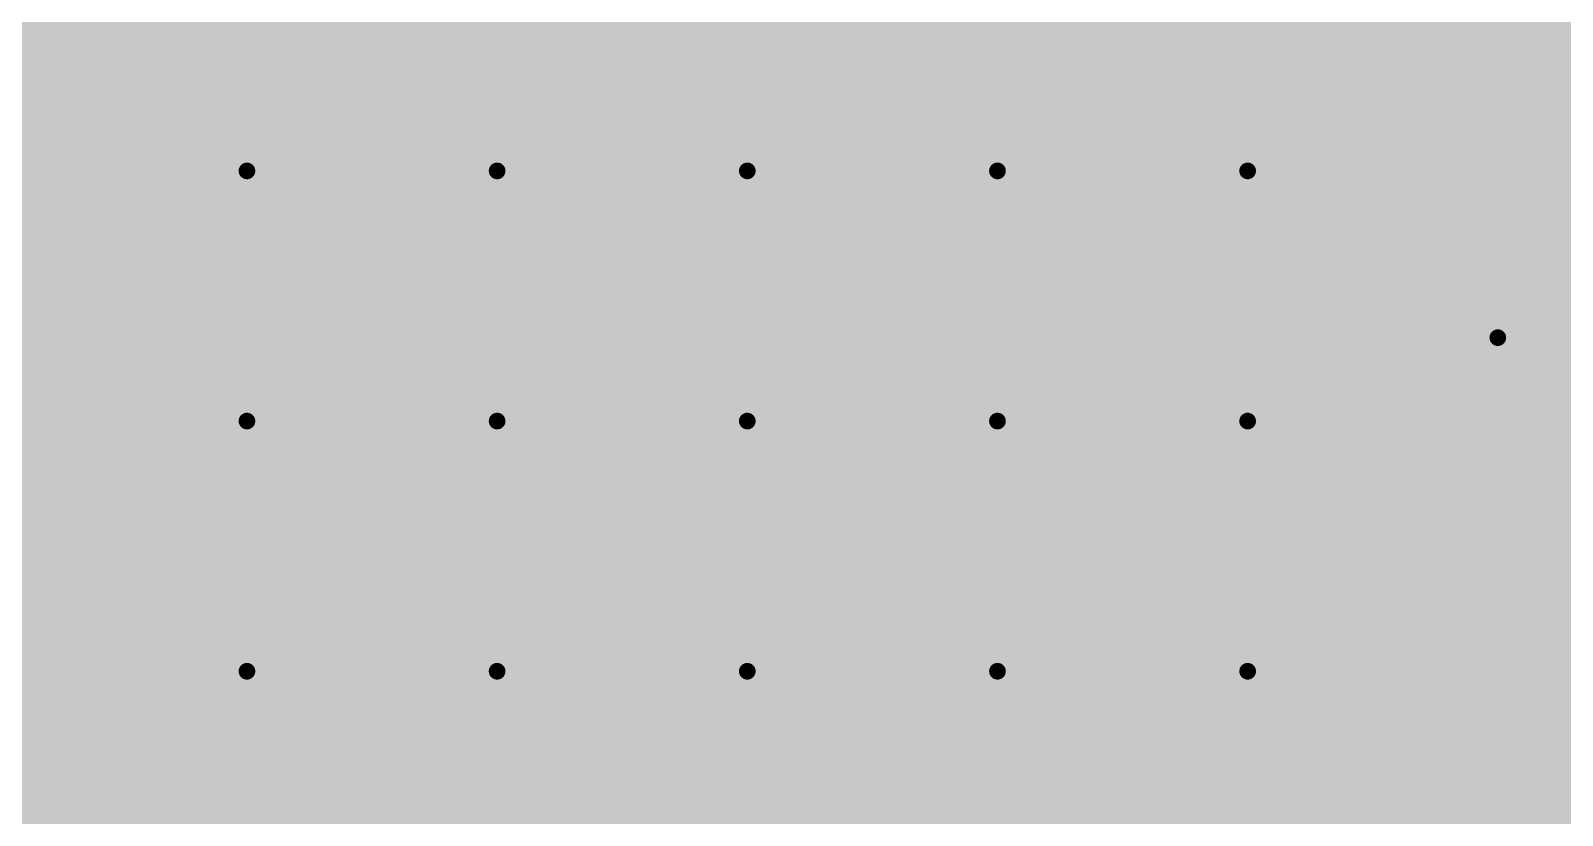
# Model space of a CAD drawing. Extents: x -6 to 196, y -52 to 46.
# Drawn here: x 104.4 to 116.06, y 9.06 to 15.04 of the extents above; entities that cross this region are included whole.
import ezdxf

# ---------------------------------------------------------------- set-up
doc = ezdxf.new("R2010")
doc.units = 0
doc.header["$MEASUREMENT"] = 0
doc.layers.get('0').update_dxf_attribs({"linetype": 'CONTINUOUS'})
for name, color, linetype in [('22-304-1_BOT', 7, 'CONTINUOUS'), ('22-304-1_DRD', 7, 'CONTINUOUS'), ('22-304-1_GND', 6, 'CONTINUOUS'), ('22-304-1_IN1', 4, 'CONTINUOUS'), ('22-304-1_SMB', 3, 'CONTINUOUS'), ('22-304-1_SMT', 5, 'CONTINUOUS'), ('22-304-1_SPT', 10, 'CONTINUOUS'), ('22-304-1_SST', 14, 'CONTINUOUS'), ('22-304-1_TOP', 9, 'CONTINUOUS'), ('THRUHOLE_TAP', 13, 'CONTINUOUS')]:
    doc.layers.add(name, color=color, linetype=linetype)

# ---------------------------------------------------------------- blocks, each defined once
blk = doc.blocks.new('ROUND_52')
at = {"const_width": 0.35052}
blk.add_lwpolyline([(-0.17526, 0, 1), (0.17526, 0, 1)], format="xyb", close=True, dxfattribs=at)
blk = doc.blocks.new('ROUND_57')
at = {"const_width": 0.35052}
blk.add_lwpolyline([(-0.17526, 0, 1), (0.17526, 0, 1)], format="xyb", close=True, dxfattribs=at)
blk = doc.blocks.new('ROUND_80')
at = {"const_width": 0.0635}
blk.add_lwpolyline([(-0.03175, 0, 1), (0.03175, 0, 1)], format="xyb", close=True, dxfattribs=at)
blk = doc.blocks.new('ROUND_83')
at = {"const_width": 0.50038}
blk.add_lwpolyline([(-0.25019, 0, 1), (0.25019, 0, 1)], format="xyb", close=True, dxfattribs=at)
blk = doc.blocks.new('ROUND_85')
at = {"const_width": 0.0635}
blk.add_lwpolyline([(-0.03175, 0, 1), (0.03175, 0, 1)], format="xyb", close=True, dxfattribs=at)
blk = doc.blocks.new('RECTANGLE_5')
blk.add_solid([(0.4826, 0.4064), (0.4826, -0.4064), (-0.4826, 0.4064), (-0.4826, -0.4064)])
blk = doc.blocks.new('SQUARE_42')
blk.add_solid([(3.5052, 3.5052), (3.5052, -3.5052), (-3.5052, 3.5052), (-3.5052, -3.5052)])
blk = doc.blocks.new('ROUND_88')
at = {"const_width": 0.10033}
blk.add_lwpolyline([(-0.050164, 0, 1), (0.050164, 0, 1)], format="xyb", close=True, dxfattribs=at)

msp = doc.modelspace()

# ---------------------------------------------------------------- linework, layer by layer
at = {"layer": '22-304-1_BOT', "const_width": 0.254}
for points in [[(104.4702, 20.828), (104.4702, 7.57428)], [(104.6988, 20.828), (104.6988, 7.366)], [(104.9274, 20.828), (104.9274, -4.064)], [(105.156, 20.828), (105.156, -4.064)], [(105.3846, 20.828), (105.3846, -4.064)], [(105.6132, 20.828), (105.6132, -4.064)], [(105.8418, 20.828), (105.8418, -4.064)], [(106.0704, 20.828), (106.0704, -4.064)], [(106.299, 20.828), (106.299, -4.064)], [(106.5276, 20.828), (106.5276, -4.064)], [(106.7562, 20.828), (106.7562, -4.064)], [(106.9848, 20.828), (106.9848, -4.064)], [(107.2134, 20.828), (107.2134, -4.064)], [(107.442, 20.828), (107.442, -4.064)], [(107.6706, 20.828), (107.6706, -4.064)], [(107.8992, 20.828), (107.8992, -4.064)], [(108.1278, 20.828), (108.1278, -4.064)], [(108.3564, 20.828), (108.3564, -4.064)], [(108.585, 20.828), (108.585, -4.064)], [(108.8136, 20.828), (108.8136, -4.064)], [(109.0422, 20.828), (109.0422, -4.064)], [(109.2708, 20.828), (109.2708, -4.064)], [(109.4994, 20.828), (109.4994, -4.064)], [(109.728, 20.828), (109.728, -4.064)], [(109.9566, 20.828), (109.9566, -4.064)], [(110.1852, 20.828), (110.1852, -4.064)], [(110.4138, 20.828), (110.4138, -4.064)], [(110.6424, 20.828), (110.6424, -4.064)], [(110.871, 20.828), (110.871, -4.064)], [(111.0996, 20.828), (111.0996, -4.064)], [(111.3282, 20.828), (111.3282, -4.064)], [(111.5568, 20.828), (111.5568, -4.064)], [(111.7854, 20.828), (111.7854, -4.064)], [(112.014, 20.828), (112.014, -4.064)], [(112.2426, 20.828), (112.2426, -4.064)], [(112.4712, 20.828), (112.4712, -4.064)], [(112.6998, 20.828), (112.6998, -4.064)], [(112.9284, 20.828), (112.9284, -4.064)], [(113.157, 20.828), (113.157, -4.064)], [(113.3856, 20.828), (113.3856, -4.064)], [(113.6142, 20.828), (113.6142, -4.064)], [(113.8428, 20.828), (113.8428, -4.064)], [(114.0714, 20.828), (114.0714, -4.064)], [(114.3, 20.828), (114.3, -4.064)], [(114.5286, 20.828), (114.5286, -4.064)], [(114.7572, 20.828), (114.7572, -4.064)], [(114.9858, 20.828), (114.9858, 9.23036)], [(115.2144, 20.828), (115.2144, 9.46404)], [(115.443, 20.828), (115.443, 9.55294)], [(115.6716, 20.828), (115.6716, 9.55802)], [(115.9002, 20.828), (115.9002, 9.47928)], [(116.1288, 20.828), (116.1288, 9.271)], [(119.76354, 15.1384), (56.52516, 15.1384)], [(119.99214, 14.9098), (56.52516, 14.9098)], [(120.22074, 14.6812), (56.52516, 14.6812)], [(120.22074, 14.4526), (56.52516, 14.4526)], [(120.22074, 14.224), (56.52516, 14.224)], [(120.22074, 13.9954), (56.52516, 13.9954)], [(120.22074, 13.7668), (56.52516, 13.7668)], [(120.22074, 13.5382), (56.58866, 13.5382)], [(120.22074, 13.3096), (56.81726, 13.3096)], [(120.22074, 13.081), (57.04586, 13.081)], [(120.22074, 12.8524), (57.27446, 12.8524)], [(120.22074, 12.6238), (57.50306, 12.6238)], [(120.22074, 12.3952), (57.73166, 12.3952)], [(120.22074, 12.1666), (65.5701, 12.1666)], [(120.22074, 11.938), (65.8368, 11.938)], [(120.22074, 11.7094), (65.93586, 11.7094)], [(120.22074, 11.4808), (65.94856, 11.4808)], [(120.22074, 11.2522), (65.88252, 11.2522)], [(120.22074, 11.0236), (65.69456, 11.0236)], [(120.22074, 10.795), (17.145, 10.795)], [(120.22074, 10.5664), (17.145, 10.5664)], [(120.22074, 10.3378), (17.145, 10.3378)], [(120.22074, 10.1092), (17.145, 10.1092)], [(120.22074, 9.8806), (17.145, 9.8806)], [(120.22074, 9.652), (17.145, 9.652)], [(115.15344, 9.4234), (17.145, 9.4234)], [(120.22074, 9.4234), (115.98656, 9.4234)], [(114.96548, 9.1948), (101.981, 9.1948)], [(120.22074, 9.1948), (116.17452, 9.1948)], [(114.8969, 8.9662), (102.18928, 8.9662)]]:
    msp.add_lwpolyline(points, dxfattribs=at)
for points in [[(115.57, 9.56564, 0.4142136), (114.89436, 8.89)], [(116.24564, 8.89, 0.4142136), (115.57, 9.56564)]]:
    msp.add_lwpolyline(points, format="xyb", dxfattribs=at)
at = {"layer": '22-304-1_DRD', "const_width": 0.254}
for points in [[(105.791, 14.605), (105.41, 14.224)], [(106.299, 14.605), (105.791, 14.605)], [(106.68, 14.224), (106.299, 14.605)], [(107.696, 14.605), (107.315, 14.224)], [(108.204, 14.605), (107.696, 14.605)], [(108.585, 14.224), (108.204, 14.605)], [(109.601, 14.605), (109.22, 14.224)], [(110.109, 14.605), (109.601, 14.605)], [(110.49, 14.224), (110.109, 14.605)], [(111.506, 14.605), (111.125, 14.224)], [(112.014, 14.605), (111.506, 14.605)], [(112.395, 14.224), (112.014, 14.605)], [(113.411, 14.605), (113.03, 14.224)], [(113.919, 14.605), (113.411, 14.605)], [(114.3, 14.224), (113.919, 14.605)], [(105.41, 14.224), (105.41, 13.716)], [(106.68, 13.716), (106.68, 14.224)], [(107.315, 14.224), (107.315, 13.716)], [(108.585, 13.716), (108.585, 14.224)], [(109.22, 14.224), (109.22, 13.716)], [(110.49, 13.716), (110.49, 14.224)], [(111.125, 14.224), (111.125, 13.716)], [(112.395, 13.716), (112.395, 14.224)], [(113.03, 14.224), (113.03, 13.716)], [(114.3, 13.716), (114.3, 14.224)], [(105.41, 13.716), (105.791, 13.335)], [(106.299, 13.335), (106.68, 13.716)], [(107.315, 13.716), (107.696, 13.335)], [(108.204, 13.335), (108.585, 13.716)], [(109.22, 13.716), (109.601, 13.335)], [(110.109, 13.335), (110.49, 13.716)], [(111.125, 13.716), (111.506, 13.335)], [(112.014, 13.335), (112.395, 13.716)], [(113.03, 13.716), (113.411, 13.335)], [(113.919, 13.335), (114.3, 13.716)], [(105.791, 13.335), (106.299, 13.335)], [(107.696, 13.335), (108.204, 13.335)], [(109.601, 13.335), (110.109, 13.335)], [(111.506, 13.335), (112.014, 13.335)], [(113.411, 13.335), (113.919, 13.335)], [(115.316, 13.335), (114.935, 12.954)], [(115.316, 13.335), (114.935, 12.954)], [(115.824, 13.335), (115.316, 13.335)], [(115.824, 13.335), (115.316, 13.335)], [(116.205, 12.954), (115.824, 13.335)], [(116.205, 12.954), (115.824, 13.335)], [(114.935, 12.954), (114.935, 12.446)], [(114.935, 12.954), (114.935, 12.446)], [(105.791, 12.7), (105.41, 12.319)], [(106.299, 12.7), (105.791, 12.7)], [(106.68, 12.319), (106.299, 12.7)], [(107.696, 12.7), (107.315, 12.319)], [(108.204, 12.7), (107.696, 12.7)], [(108.585, 12.319), (108.204, 12.7)], [(109.601, 12.7), (109.22, 12.319)], [(110.109, 12.7), (109.601, 12.7)], [(110.49, 12.319), (110.109, 12.7)], [(111.506, 12.7), (111.125, 12.319)], [(112.014, 12.7), (111.506, 12.7)], [(112.395, 12.319), (112.014, 12.7)], [(113.411, 12.7), (113.03, 12.319)], [(113.919, 12.7), (113.411, 12.7)], [(114.3, 12.319), (113.919, 12.7)], [(114.935, 12.446), (115.316, 12.065)], [(114.935, 12.446), (115.316, 12.065)], [(115.824, 12.065), (116.205, 12.446)], [(115.824, 12.065), (116.205, 12.446)], [(105.41, 12.319), (105.41, 11.811)], [(106.68, 11.811), (106.68, 12.319)], [(107.315, 12.319), (107.315, 11.811)], [(108.585, 11.811), (108.585, 12.319)], [(109.22, 12.319), (109.22, 11.811)], [(110.49, 11.811), (110.49, 12.319)], [(111.125, 12.319), (111.125, 11.811)], [(112.395, 11.811), (112.395, 12.319)], [(113.03, 12.319), (113.03, 11.811)], [(114.3, 11.811), (114.3, 12.319)], [(115.316, 12.065), (115.824, 12.065)], [(115.316, 12.065), (115.824, 12.065)], [(105.41, 11.811), (105.791, 11.43)], [(106.299, 11.43), (106.68, 11.811)], [(107.315, 11.811), (107.696, 11.43)], [(108.204, 11.43), (108.585, 11.811)], [(109.22, 11.811), (109.601, 11.43)], [(110.109, 11.43), (110.49, 11.811)], [(111.125, 11.811), (111.506, 11.43)], [(112.014, 11.43), (112.395, 11.811)], [(113.03, 11.811), (113.411, 11.43)], [(113.919, 11.43), (114.3, 11.811)], [(105.791, 11.43), (106.299, 11.43)], [(107.696, 11.43), (108.204, 11.43)], [(109.601, 11.43), (110.109, 11.43)], [(111.506, 11.43), (112.014, 11.43)], [(113.411, 11.43), (113.919, 11.43)], [(105.791, 10.795), (105.41, 10.414)], [(106.299, 10.795), (105.791, 10.795)], [(106.68, 10.414), (106.299, 10.795)], [(107.696, 10.795), (107.315, 10.414)], [(108.204, 10.795), (107.696, 10.795)], [(108.585, 10.414), (108.204, 10.795)], [(109.601, 10.795), (109.22, 10.414)], [(110.109, 10.795), (109.601, 10.795)], [(110.49, 10.414), (110.109, 10.795)], [(111.506, 10.795), (111.125, 10.414)], [(112.014, 10.795), (111.506, 10.795)], [(112.395, 10.414), (112.014, 10.795)], [(113.411, 10.795), (113.03, 10.414)], [(113.919, 10.795), (113.411, 10.795)], [(114.3, 10.414), (113.919, 10.795)], [(105.41, 10.414), (105.41, 9.906)], [(106.68, 9.906), (106.68, 10.414)], [(107.315, 10.414), (107.315, 9.906)], [(108.585, 9.906), (108.585, 10.414)], [(109.22, 10.414), (109.22, 9.906)], [(110.49, 9.906), (110.49, 10.414)], [(111.125, 10.414), (111.125, 9.906)], [(112.395, 9.906), (112.395, 10.414)], [(113.03, 10.414), (113.03, 9.906)], [(114.3, 9.906), (114.3, 10.414)], [(105.41, 9.906), (105.791, 9.525)], [(106.299, 9.525), (106.68, 9.906)], [(107.315, 9.906), (107.696, 9.525)], [(108.204, 9.525), (108.585, 9.906)], [(109.22, 9.906), (109.601, 9.525)], [(110.109, 9.525), (110.49, 9.906)], [(111.125, 9.906), (111.506, 9.525)], [(112.014, 9.525), (112.395, 9.906)], [(113.03, 9.906), (113.411, 9.525)], [(113.919, 9.525), (114.3, 9.906)], [(105.791, 9.525), (106.299, 9.525)], [(107.696, 9.525), (108.204, 9.525)], [(109.601, 9.525), (110.109, 9.525)], [(111.506, 9.525), (112.014, 9.525)], [(113.411, 9.525), (113.919, 9.525)], [(115.316, 9.525), (114.935, 9.144)], [(115.316, 9.525), (114.935, 9.144)], [(115.824, 9.525), (115.316, 9.525)], [(115.824, 9.525), (115.316, 9.525)], [(116.205, 9.144), (115.824, 9.525)], [(116.205, 9.144), (115.824, 9.525)], [(114.935, 9.144), (114.935, 8.636)], [(114.935, 9.144), (114.935, 8.636)]]:
    msp.add_lwpolyline(points, dxfattribs=at)
at = {"layer": '22-304-1_IN1', "const_width": 0.254}
for points in [[(104.4448, 19.29384), (104.4448, 3.60426)], [(104.6734, 19.29384), (104.6734, 4.6609)], [(104.902, 19.29384), (104.902, 4.9276)], [(105.1306, 19.29384), (105.1306, 5.02666)], [(105.3592, 19.29384), (105.3592, 5.03936)], [(106.7308, 19.29384), (106.7308, 3.60426)], [(106.9594, 19.29384), (106.9594, 3.60426)], [(107.188, 19.29384), (107.188, 3.60426)], [(108.7882, 19.29384), (108.7882, 3.60426)], [(109.0168, 19.29384), (109.0168, 3.60426)], [(110.617, 19.29384), (110.617, 3.60426)], [(110.8456, 19.29384), (110.8456, 3.60426)], [(111.0742, 19.29384), (111.0742, 3.60426)], [(112.4458, 19.29384), (112.4458, 3.60426)], [(112.6744, 19.29384), (112.6744, 3.60426)], [(112.903, 19.29384), (112.903, 3.60426)], [(114.5032, 19.29384), (114.5032, 3.60426)], [(114.7318, 19.29384), (114.7318, 3.60426)], [(114.9604, 19.29384), (114.9604, 12.9921)], [(115.189, 19.29384), (115.189, 13.2588)], [(115.4176, 19.29384), (115.4176, 13.35786)], [(115.6462, 19.29384), (115.6462, 13.37056)], [(115.8748, 19.29384), (115.8748, 13.30452)], [(116.1034, 19.29384), (116.1034, 13.11656)], [(108.5596, 15.58036), (108.5596, 14.2621)], [(109.2454, 15.58036), (109.2454, 14.2621)], [(114.2746, 15.58036), (114.2746, 14.2621)], [(107.4166, 15.45844), (107.4166, 14.38656)], [(110.3884, 15.45844), (110.3884, 14.38656)], [(113.1316, 15.45844), (113.1316, 14.38656)], [(105.5878, 15.37716), (105.5878, 14.46784)], [(106.5022, 15.37716), (106.5022, 14.46784)], [(107.6452, 15.27048), (107.6452, 14.57452)], [(108.331, 15.3162), (108.331, 14.5288)], [(109.474, 15.3162), (109.474, 14.5288)], [(110.1598, 15.27048), (110.1598, 14.57452)], [(111.3028, 15.37716), (111.3028, 14.46784)], [(112.2172, 15.37716), (112.2172, 14.46784)], [(113.3602, 15.27048), (113.3602, 14.57452)], [(114.046, 15.3162), (114.046, 14.5288)], [(105.8164, 15.23746), (105.8164, 14.605)], [(106.045, 15.19936), (106.045, 14.64564)], [(106.2736, 15.23746), (106.2736, 14.605)], [(107.8738, 15.2019), (107.8738, 14.64056)], [(108.1024, 15.2146), (108.1024, 14.62786)], [(109.7026, 15.2146), (109.7026, 14.62786)], [(109.9312, 15.2019), (109.9312, 14.64056)], [(111.5314, 15.23746), (111.5314, 14.605)], [(111.76, 15.19936), (111.76, 14.64564)], [(111.9886, 15.23746), (111.9886, 14.605)], [(113.5888, 15.2019), (113.5888, 14.64056)], [(113.8174, 15.2146), (113.8174, 14.62786)], [(119.888, 14.9606), (84.39404, 14.9606)], [(119.888, 14.732), (84.48294, 14.732)], [(105.62844, 14.5034), (84.48802, 14.5034)], [(107.53344, 14.5034), (106.46156, 14.5034)], [(109.43844, 14.5034), (108.36656, 14.5034)], [(111.34344, 14.5034), (110.27156, 14.5034)], [(113.24844, 14.5034), (112.17656, 14.5034)], [(119.888, 14.5034), (114.08156, 14.5034)], [(105.44048, 14.2748), (84.40928, 14.2748)], [(107.34548, 14.2748), (106.64952, 14.2748)], [(109.25048, 14.2748), (108.55452, 14.2748)], [(111.15548, 14.2748), (110.45952, 14.2748)], [(113.06048, 14.2748), (112.36452, 14.2748)], [(119.888, 14.2748), (114.26952, 14.2748)], [(105.3719, 14.0462), (84.201, 14.0462)], [(107.2769, 14.0462), (106.71556, 14.0462)], [(109.1819, 14.0462), (108.62056, 14.0462)], [(111.0869, 14.0462), (110.52556, 14.0462)], [(112.9919, 14.0462), (112.43056, 14.0462)], [(119.888, 14.0462), (114.33556, 14.0462)], [(105.3846, 13.8176), (52.09286, 13.8176)], [(107.2896, 13.8176), (106.70286, 13.8176)], [(109.1946, 13.8176), (108.60786, 13.8176)], [(111.0996, 13.8176), (110.51286, 13.8176)], [(113.0046, 13.8176), (112.41786, 13.8176)], [(119.888, 13.8176), (114.32286, 13.8176)], [(108.5596, 13.67536), (108.5596, 12.3571)], [(109.2454, 13.67536), (109.2454, 12.3571)], [(114.2746, 13.67536), (114.2746, 12.3571)], [(105.4862, 13.589), (51.9938, 13.589)], [(107.3912, 13.589), (106.6038, 13.589)], [(107.4166, 13.55344), (107.4166, 12.48156)], [(109.2962, 13.589), (108.5088, 13.589)], [(110.3884, 13.55344), (110.3884, 12.48156)], [(111.2012, 13.589), (110.4138, 13.589)], [(113.1062, 13.589), (112.3188, 13.589)], [(113.1316, 13.55344), (113.1316, 12.48156)], [(119.888, 13.589), (114.2238, 13.589)], [(105.5878, 13.47216), (105.5878, 12.56284)], [(106.5022, 13.47216), (106.5022, 12.56284)], [(108.331, 13.4112), (108.331, 12.6238)], [(109.474, 13.4112), (109.474, 12.6238)], [(111.3028, 13.47216), (111.3028, 12.56284)], [(112.2172, 13.47216), (112.2172, 12.56284)], [(114.046, 13.4112), (114.046, 12.6238)], [(105.75036, 13.3604), (83.96732, 13.3604)], [(105.8164, 13.33246), (105.8164, 12.7)], [(106.045, 13.29436), (106.045, 12.74064)], [(106.2736, 13.33246), (106.2736, 12.7)], [(107.65536, 13.3604), (106.3371, 13.3604)], [(107.6452, 13.36548), (107.6452, 12.66952)], [(107.8738, 13.2969), (107.8738, 12.73556)], [(108.1024, 13.3096), (108.1024, 12.72286)], [(109.56036, 13.3604), (108.2421, 13.3604)], [(109.7026, 13.3096), (109.7026, 12.72286)], [(109.9312, 13.2969), (109.9312, 12.73556)], [(111.46536, 13.3604), (110.1471, 13.3604)], [(110.1598, 13.36548), (110.1598, 12.66952)], [(111.5314, 13.33246), (111.5314, 12.7)], [(111.76, 13.29436), (111.76, 12.74064)], [(111.9886, 13.33246), (111.9886, 12.7)], [(113.37036, 13.3604), (112.0521, 13.3604)], [(113.3602, 13.36548), (113.3602, 12.66952)], [(113.5888, 13.2969), (113.5888, 12.73556)], [(113.8174, 13.3096), (113.8174, 12.72286)], [(115.42268, 13.3604), (113.9571, 13.3604)], [(119.888, 13.3604), (115.71732, 13.3604)], [(115.0493, 13.1318), (84.3407, 13.1318)], [(119.888, 13.1318), (116.0907, 13.1318)], [(114.92484, 12.9032), (94.32036, 12.9032)], [(105.75036, 12.6746), (94.55404, 12.6746)], [(107.65536, 12.6746), (106.3371, 12.6746)], [(109.56036, 12.6746), (108.2421, 12.6746)], [(111.46536, 12.6746), (110.1471, 12.6746)], [(113.37036, 12.6746), (112.0521, 12.6746)], [(114.89436, 12.6746), (113.9571, 12.6746)], [(105.4862, 12.446), (94.64294, 12.446)], [(107.3912, 12.446), (106.6038, 12.446)], [(109.2962, 12.446), (108.5088, 12.446)], [(111.2012, 12.446), (110.4138, 12.446)], [(113.1062, 12.446), (112.3188, 12.446)], [(114.94262, 12.446), (114.2238, 12.446)], [(114.9604, 12.40536), (114.9604, 3.60426)], [(116.1034, 12.28344), (116.1034, 3.60426)], [(105.3846, 12.2174), (94.64802, 12.2174)], [(107.2896, 12.2174), (106.70286, 12.2174)], [(109.1946, 12.2174), (108.60786, 12.2174)], [(111.0996, 12.2174), (110.51286, 12.2174)], [(113.0046, 12.2174), (112.41786, 12.2174)], [(115.09502, 12.2174), (114.32286, 12.2174)], [(115.189, 12.1412), (115.189, 3.60426)], [(119.888, 12.2174), (116.04244, 12.2174)], [(115.4176, 12.0396), (115.4176, 3.60426)], [(115.6462, 12.0269), (115.6462, 3.60426)], [(115.8748, 12.09548), (115.8748, 3.60426)], [(105.3719, 11.9888), (94.56928, 11.9888)], [(107.2769, 11.9888), (106.71556, 11.9888)], [(109.1819, 11.9888), (108.62056, 11.9888)], [(111.0869, 11.9888), (110.52556, 11.9888)], [(112.9919, 11.9888), (112.43056, 11.9888)], [(119.888, 11.9888), (114.33556, 11.9888)], [(108.5596, 11.77036), (108.5596, 10.4521)], [(109.2454, 11.77036), (109.2454, 10.4521)], [(114.2746, 11.77036), (114.2746, 10.4521)], [(105.44048, 11.7602), (94.361, 11.7602)], [(107.34548, 11.7602), (106.64952, 11.7602)], [(109.25048, 11.7602), (108.55452, 11.7602)], [(111.15548, 11.7602), (110.45952, 11.7602)], [(113.06048, 11.7602), (112.36452, 11.7602)], [(119.888, 11.7602), (114.26952, 11.7602)], [(105.5878, 11.56716), (105.5878, 10.65784)], [(106.5022, 11.56716), (106.5022, 10.65784)], [(107.4166, 11.64844), (107.4166, 10.57656)], [(110.3884, 11.64844), (110.3884, 10.57656)], [(111.3028, 11.56716), (111.3028, 10.65784)], [(112.2172, 11.56716), (112.2172, 10.65784)], [(113.1316, 11.64844), (113.1316, 10.57656)], [(105.62844, 11.5316), (65.95364, 11.5316)], [(105.8164, 11.42746), (105.8164, 10.795)], [(106.2736, 11.42746), (106.2736, 10.795)], [(107.53344, 11.5316), (106.46156, 11.5316)], [(107.6452, 11.46048), (107.6452, 10.76452)], [(108.331, 11.5062), (108.331, 10.7188)], [(109.43844, 11.5316), (108.36656, 11.5316)], [(109.474, 11.5062), (109.474, 10.7188)], [(110.1598, 11.46048), (110.1598, 10.76452)], [(111.34344, 11.5316), (110.27156, 11.5316)], [(111.5314, 11.42746), (111.5314, 10.795)], [(111.9886, 11.42746), (111.9886, 10.795)], [(113.24844, 11.5316), (112.17656, 11.5316)], [(113.3602, 11.46048), (113.3602, 10.76452)], [(114.046, 11.5062), (114.046, 10.7188)], [(119.888, 11.5316), (114.08156, 11.5316)], [(106.045, 11.38936), (106.045, 10.83564)], [(107.8738, 11.3919), (107.8738, 10.83056)], [(108.1024, 11.4046), (108.1024, 10.81786)], [(109.7026, 11.4046), (109.7026, 10.81786)], [(109.9312, 11.3919), (109.9312, 10.83056)], [(111.76, 11.38936), (111.76, 10.83564)], [(113.5888, 11.3919), (113.5888, 10.83056)], [(113.8174, 11.4046), (113.8174, 10.81786)], [(119.888, 11.303), (96.96704, 11.303)], [(119.888, 11.0744), (97.13468, 11.0744)], [(119.888, 10.8458), (97.1931, 10.8458)], [(105.54716, 10.6172), (97.17278, 10.6172)], [(107.45216, 10.6172), (106.54284, 10.6172)], [(109.35716, 10.6172), (108.44784, 10.6172)], [(111.26216, 10.6172), (110.35284, 10.6172)], [(113.16716, 10.6172), (112.25784, 10.6172)], [(118.20144, 10.6172), (114.16284, 10.6172)], [(105.40746, 10.3886), (97.06102, 10.3886)], [(107.31246, 10.3886), (106.68, 10.3886)], [(109.21746, 10.3886), (108.585, 10.3886)], [(111.12246, 10.3886), (110.49, 10.3886)], [(113.02746, 10.3886), (112.395, 10.3886)], [(118.01348, 10.3886), (114.3, 10.3886)], [(105.36936, 10.16), (96.75368, 10.16)], [(107.27436, 10.16), (106.72064, 10.16)], [(109.17936, 10.16), (108.62564, 10.16)], [(111.08436, 10.16), (110.53064, 10.16)], [(112.98936, 10.16), (112.43564, 10.16)], [(117.9449, 10.16), (114.34064, 10.16)], [(105.40746, 9.9314), (60.86602, 9.9314)], [(107.31246, 9.9314), (106.68, 9.9314)], [(109.21746, 9.9314), (108.585, 9.9314)], [(111.12246, 9.9314), (110.49, 9.9314)], [(113.02746, 9.9314), (112.395, 9.9314)], [(117.9576, 9.9314), (114.3, 9.9314)], [(108.5596, 9.86536), (108.5596, 8.5471)], [(109.2454, 9.86536), (109.2454, 8.5471)], [(114.2746, 9.86536), (114.2746, 8.5471)], [(105.54716, 9.7028), (60.97778, 9.7028)], [(107.45216, 9.7028), (106.54284, 9.7028)], [(107.4166, 9.74344), (107.4166, 8.67156)], [(109.35716, 9.7028), (108.44784, 9.7028)], [(111.26216, 9.7028), (110.35284, 9.7028)], [(110.3884, 9.74344), (110.3884, 8.67156)], [(113.16716, 9.7028), (112.25784, 9.7028)], [(113.1316, 9.74344), (113.1316, 8.67156)], [(118.0592, 9.7028), (114.16284, 9.7028)], [(105.5878, 9.66216), (105.5878, 8.75284)], [(106.5022, 9.66216), (106.5022, 8.75284)], [(107.6452, 9.55548), (107.6452, 8.85952)], [(108.331, 9.6012), (108.331, 8.8138)], [(109.474, 9.6012), (109.474, 8.8138)], [(110.1598, 9.55548), (110.1598, 8.85952)], [(111.3028, 9.66216), (111.3028, 8.75284)], [(112.2172, 9.66216), (112.2172, 8.75284)], [(113.3602, 9.55548), (113.3602, 8.85952)], [(114.046, 9.6012), (114.046, 8.8138)], [(117.91442, 9.4742), (84.16036, 9.4742)], [(105.8164, 9.52246), (105.8164, 8.89)], [(106.045, 9.48436), (106.045, 8.93064)], [(106.2736, 9.52246), (106.2736, 8.89)], [(107.8738, 9.4869), (107.8738, 8.92556)], [(108.1024, 9.4996), (108.1024, 8.91286)], [(109.7026, 9.4996), (109.7026, 8.91286)], [(109.9312, 9.4869), (109.9312, 8.92556)], [(111.5314, 9.52246), (111.5314, 8.89)], [(111.76, 9.48436), (111.76, 8.93064)], [(111.9886, 9.52246), (111.9886, 8.89)], [(113.5888, 9.4869), (113.5888, 8.92556)], [(113.8174, 9.4996), (113.8174, 8.91286)], [(117.82552, 9.2456), (84.39404, 9.2456)], [(117.82298, 9.017), (84.48294, 9.017)]]:
    msp.add_lwpolyline(points, dxfattribs=at)
for points in [[(106.045, 14.64564, 0.4142136), (105.36936, 13.97)], [(106.72064, 13.97, 0.4142136), (106.045, 14.64564)], [(107.95, 14.64564, 0.4142136), (107.27436, 13.97)], [(108.62564, 13.97, 0.4142136), (107.95, 14.64564)], [(109.855, 14.64564, 0.4142136), (109.17936, 13.97)], [(110.53064, 13.97, 0.4142136), (109.855, 14.64564)], [(111.76, 14.64564, 0.4142136), (111.08436, 13.97)], [(112.43564, 13.97, 0.4142136), (111.76, 14.64564)], [(113.665, 14.64564, 0.4142136), (112.98936, 13.97)], [(114.34064, 13.97, 0.4142136), (113.665, 14.64564)], [(105.36936, 13.97, 0.4142136), (106.045, 13.29436)], [(106.045, 13.29436, 0.4142136), (106.72064, 13.97)], [(107.27436, 13.97, 0.4142136), (107.95, 13.29436)], [(107.95, 13.29436, 0.4142136), (108.62564, 13.97)], [(109.17936, 13.97, 0.4142136), (109.855, 13.29436)], [(109.855, 13.29436, 0.4142136), (110.53064, 13.97)], [(111.08436, 13.97, 0.4142136), (111.76, 13.29436)], [(111.76, 13.29436, 0.4142136), (112.43564, 13.97)], [(112.98936, 13.97, 0.4142136), (113.665, 13.29436)], [(113.665, 13.29436, 0.4142136), (114.34064, 13.97)], [(115.57, 13.37564, 0.4142136), (114.89436, 12.7)], [(115.57, 13.37564, 0.4142136), (114.89436, 12.7)], [(116.24564, 12.7, 0.4142136), (115.57, 13.37564)], [(116.24564, 12.7, 0.4142136), (115.57, 13.37564)], [(106.045, 12.74064, 0.4142136), (105.36936, 12.065)], [(106.72064, 12.065, 0.4142136), (106.045, 12.74064)], [(107.95, 12.74064, 0.4142136), (107.27436, 12.065)], [(108.62564, 12.065, 0.4142136), (107.95, 12.74064)], [(109.855, 12.74064, 0.4142136), (109.17936, 12.065)], [(110.53064, 12.065, 0.4142136), (109.855, 12.74064)], [(111.76, 12.74064, 0.4142136), (111.08436, 12.065)], [(112.43564, 12.065, 0.4142136), (111.76, 12.74064)], [(113.665, 12.74064, 0.4142136), (112.98936, 12.065)], [(114.34064, 12.065, 0.4142136), (113.665, 12.74064)], [(114.89436, 12.7, 0.4142136), (115.57, 12.02436)], [(114.89436, 12.7, 0.4142136), (115.57, 12.02436)], [(115.57, 12.02436, 0.4142136), (116.24564, 12.7)], [(115.57, 12.02436, 0.4142136), (116.24564, 12.7)], [(105.36936, 12.065, 0.4142136), (106.045, 11.38936)], [(106.045, 11.38936, 0.4142136), (106.72064, 12.065)], [(107.27436, 12.065, 0.4142136), (107.95, 11.38936)], [(107.95, 11.38936, 0.4142136), (108.62564, 12.065)], [(109.17936, 12.065, 0.4142136), (109.855, 11.38936)], [(109.855, 11.38936, 0.4142136), (110.53064, 12.065)], [(111.08436, 12.065, 0.4142136), (111.76, 11.38936)], [(111.76, 11.38936, 0.4142136), (112.43564, 12.065)], [(112.98936, 12.065, 0.4142136), (113.665, 11.38936)], [(113.665, 11.38936, 0.4142136), (114.34064, 12.065)], [(106.045, 10.83564, 0.4142136), (105.36936, 10.16)], [(106.72064, 10.16, 0.4142136), (106.045, 10.83564)], [(107.95, 10.83564, 0.4142136), (107.27436, 10.16)], [(108.62564, 10.16, 0.4142136), (107.95, 10.83564)], [(109.855, 10.83564, 0.4142136), (109.17936, 10.16)], [(110.53064, 10.16, 0.4142136), (109.855, 10.83564)], [(111.76, 10.83564, 0.4142136), (111.08436, 10.16)], [(112.43564, 10.16, 0.4142136), (111.76, 10.83564)], [(113.665, 10.83564, 0.4142136), (112.98936, 10.16)], [(114.34064, 10.16, 0.4142136), (113.665, 10.83564)], [(105.36936, 10.16, 0.4142136), (106.045, 9.48436)], [(106.045, 9.48436, 0.4142136), (106.72064, 10.16)], [(107.27436, 10.16, 0.4142136), (107.95, 9.48436)], [(107.95, 9.48436, 0.4142136), (108.62564, 10.16)], [(109.17936, 10.16, 0.4142136), (109.855, 9.48436)], [(109.855, 9.48436, 0.4142136), (110.53064, 10.16)], [(111.08436, 10.16, 0.4142136), (111.76, 9.48436)], [(111.76, 9.48436, 0.4142136), (112.43564, 10.16)], [(112.98936, 10.16, 0.4142136), (113.665, 9.48436)], [(113.665, 9.48436, 0.4142136), (114.34064, 10.16)]]:
    msp.add_lwpolyline(points, format="xyb", dxfattribs=at)
at = {"layer": '22-304-1_SMB', "const_width": 0.254}
for points in [[(114.808, 20.066), (105.41, 20.066), (105.41, 5.334)], [(105.6386, 20.066), (105.6386, -3.302)], [(105.8672, 20.066), (105.8672, -3.302)], [(106.0958, 20.066), (106.0958, -3.302)], [(106.3244, 20.066), (106.3244, -3.302)], [(106.553, 20.066), (106.553, -3.302)], [(106.7816, 20.066), (106.7816, -3.302)], [(107.0102, 20.066), (107.0102, -3.302)], [(107.2388, 20.066), (107.2388, -3.302)], [(107.4674, 20.066), (107.4674, -3.302)], [(107.696, 20.066), (107.696, -3.302)], [(107.9246, 20.066), (107.9246, -3.302)], [(108.1532, 20.066), (108.1532, -3.302)], [(108.3818, 20.066), (108.3818, -3.302)], [(108.6104, 20.066), (108.6104, -3.302)], [(108.839, 20.066), (108.839, -3.302)], [(109.0676, 20.066), (109.0676, -3.302)], [(109.2962, 20.066), (109.2962, -3.302)], [(109.5248, 20.066), (109.5248, -3.302)], [(109.7534, 20.066), (109.7534, -3.302)], [(109.982, 20.066), (109.982, -3.302)], [(110.2106, 20.066), (110.2106, -3.302)], [(110.4392, 20.066), (110.4392, -3.302)], [(110.6678, 20.066), (110.6678, -3.302)], [(110.8964, 20.066), (110.8964, -3.302)], [(111.125, 20.066), (111.125, -3.302)], [(111.3536, 20.066), (111.3536, -3.302)], [(111.5822, 20.066), (111.5822, -3.302)], [(111.8108, 20.066), (111.8108, -3.302)], [(112.0394, 20.066), (112.0394, -3.302)], [(112.268, 20.066), (112.268, -3.302)], [(112.4966, 20.066), (112.4966, -3.302)], [(112.7252, 20.066), (112.7252, -3.302)], [(112.9538, 20.066), (112.9538, -3.302)], [(113.1824, 20.066), (113.1824, -3.302)], [(113.411, 20.066), (113.411, -3.302)], [(113.6396, 20.066), (113.6396, -3.302)], [(113.8682, 20.066), (113.8682, -3.302)], [(114.0968, 20.066), (114.0968, -3.302)], [(114.3254, 20.066), (114.3254, -3.302)], [(114.554, 20.066), (114.554, -3.302)], [(114.7826, 20.066), (114.7826, -3.302)], [(114.808, 20.066), (114.808, -3.302)], [(114.808, 15.0876), (105.41, 15.0876)], [(114.808, 14.859), (105.41, 14.859)], [(114.808, 14.6304), (105.41, 14.6304)], [(114.808, 14.4018), (105.41, 14.4018)], [(114.808, 14.1732), (105.41, 14.1732)], [(114.808, 13.9446), (105.41, 13.9446)], [(114.808, 13.716), (105.41, 13.716)], [(114.808, 13.4874), (105.41, 13.4874)], [(114.808, 13.2588), (105.41, 13.2588)], [(114.808, 13.0302), (105.41, 13.0302)], [(114.808, 12.8016), (105.41, 12.8016)], [(114.808, 12.573), (105.41, 12.573)], [(114.808, 12.3444), (105.41, 12.3444)], [(114.808, 12.1158), (105.41, 12.1158)], [(114.808, 11.8872), (105.41, 11.8872)], [(114.808, 11.6586), (105.41, 11.6586)], [(114.808, 11.43), (105.41, 11.43)], [(114.808, 11.2014), (105.41, 11.2014)], [(114.808, 10.9728), (105.41, 10.9728)], [(114.808, 10.7442), (105.41, 10.7442)], [(114.808, 10.5156), (105.41, 10.5156)], [(114.808, 10.287), (105.41, 10.287)], [(114.808, 10.0584), (105.41, 10.0584)], [(114.808, 9.8298), (105.41, 9.8298)], [(114.808, 9.6012), (105.41, 9.6012)], [(114.808, 9.3726), (105.41, 9.3726)], [(114.808, 9.144), (105.41, 9.144)]]:
    msp.add_lwpolyline(points, dxfattribs=at)
at = {"layer": '22-304-1_SMT', "const_width": 0.254}
for points in [[(104.775, 16.51), (104.775, 7.62)], [(104.8766, 16.51), (104.8766, 7.62)], [(105.1052, 16.51), (105.1052, 7.62)], [(105.3338, 16.51), (105.3338, 7.62)], [(105.5624, 16.51), (105.5624, 2.413)], [(105.791, 16.51), (105.791, 2.413)], [(106.0196, 16.51), (106.0196, 2.413)], [(106.2482, 16.51), (106.2482, 2.413)], [(106.4768, 16.51), (106.4768, 2.413)], [(106.7054, 16.51), (106.7054, 2.413)], [(106.934, 16.51), (106.934, 2.413)], [(107.1626, 16.51), (107.1626, 2.413)], [(107.3912, 16.51), (107.3912, 2.413)], [(107.6198, 16.51), (107.6198, 2.413)], [(107.8484, 16.51), (107.8484, 2.413)], [(108.077, 16.51), (108.077, 2.413)], [(108.3056, 16.51), (108.3056, 2.413)], [(108.5342, 16.51), (108.5342, 2.413)], [(108.7628, 16.51), (108.7628, 2.413)], [(108.9914, 16.51), (108.9914, 2.413)], [(109.22, 16.51), (109.22, 2.413)], [(109.4486, 16.51), (109.4486, 2.413)], [(109.6772, 16.51), (109.6772, 2.413)], [(109.9058, 16.51), (109.9058, 2.413)], [(110.1344, 16.51), (110.1344, 2.413)], [(110.363, 16.51), (110.363, 2.413)], [(110.5916, 16.51), (110.5916, 2.413)], [(110.8202, 16.51), (110.8202, 2.413)], [(111.0488, 16.51), (111.0488, 2.413)], [(111.2774, 16.51), (111.2774, 2.413)], [(111.506, 16.51), (111.506, 2.413)], [(111.7346, 16.51), (111.7346, 2.413)], [(111.9632, 16.51), (111.9632, 2.413)], [(112.1918, 16.51), (112.1918, 2.413)], [(112.4204, 16.51), (112.4204, 2.413)], [(112.649, 16.51), (112.649, 2.413)], [(112.8776, 16.51), (112.8776, 2.413)], [(113.1062, 16.51), (113.1062, 2.413)], [(113.3348, 16.51), (113.3348, 2.413)], [(113.5634, 16.51), (113.5634, 2.413)], [(113.792, 16.51), (113.792, 2.413)], [(114.0206, 16.51), (114.0206, 2.413)], [(114.2492, 16.51), (114.2492, 2.413)], [(114.3, 16.51), (114.3, 7.62)], [(114.3, 15.0876), (104.775, 15.0876)], [(114.3, 14.859), (104.775, 14.859)], [(114.3, 14.6304), (104.775, 14.6304)], [(114.3, 14.4018), (104.775, 14.4018)], [(114.3, 14.1732), (104.775, 14.1732)], [(114.3, 13.9446), (104.775, 13.9446)], [(114.3, 13.716), (104.775, 13.716)], [(114.3, 13.4874), (104.775, 13.4874)], [(114.3, 13.2588), (104.775, 13.2588)], [(114.3, 13.0302), (104.775, 13.0302)], [(114.3, 12.8016), (104.775, 12.8016)], [(114.3, 12.573), (104.775, 12.573)], [(114.3, 12.3444), (104.775, 12.3444)], [(114.3, 12.1158), (104.775, 12.1158)], [(114.3, 11.8872), (104.775, 11.8872)], [(114.3, 11.6586), (104.775, 11.6586)], [(114.3, 11.43), (104.775, 11.43)], [(114.3, 11.2014), (104.775, 11.2014)], [(114.3, 10.9728), (104.775, 10.9728)], [(114.3, 10.7442), (104.775, 10.7442)], [(114.3, 10.5156), (104.775, 10.5156)], [(114.3, 10.287), (104.775, 10.287)], [(114.3, 10.0584), (104.775, 10.0584)], [(114.3, 9.8298), (104.775, 9.8298)], [(114.3, 9.6012), (104.775, 9.6012)], [(114.3, 9.3726), (104.775, 9.3726)], [(114.3, 9.144), (104.775, 9.144)]]:
    msp.add_lwpolyline(points, dxfattribs=at)
at = {"layer": '22-304-1_SPT', "const_width": 0.254}
for points in [[(105.918, 15.748), (105.918, 13.081)], [(106.0196, 15.748), (106.0196, 13.081)], [(106.2482, 15.748), (106.2482, 13.081)], [(106.4768, 15.748), (106.4768, 13.081)], [(106.7054, 15.748), (106.7054, 13.081)], [(106.934, 15.748), (106.934, 13.081)], [(107.1626, 15.748), (107.1626, 13.081)], [(107.3912, 15.748), (107.3912, 13.081)], [(107.6198, 15.748), (107.6198, 13.081)], [(107.8484, 15.748), (107.8484, 13.081)], [(108.077, 15.748), (108.077, 13.081)], [(108.204, 15.748), (108.204, 13.081)], [(109.093, 15.748), (109.093, 13.081)], [(109.1946, 15.748), (109.1946, 13.081)], [(109.4232, 15.748), (109.4232, 13.081)], [(109.6518, 15.748), (109.6518, 13.081)], [(109.8804, 15.748), (109.8804, 13.081)], [(110.109, 15.748), (110.109, 13.081)], [(110.3376, 15.748), (110.3376, 13.081)], [(110.5662, 15.748), (110.5662, 13.081)], [(110.7948, 15.748), (110.7948, 13.081)], [(111.0234, 15.748), (111.0234, 13.081)], [(111.252, 15.748), (111.252, 13.081)], [(111.379, 15.748), (111.379, 13.081)], [(108.204, 15.0114), (105.918, 15.0114)], [(111.379, 15.0114), (109.093, 15.0114)], [(108.204, 14.7828), (105.918, 14.7828)], [(111.379, 14.7828), (109.093, 14.7828)], [(108.204, 14.5542), (105.918, 14.5542)], [(111.379, 14.5542), (109.093, 14.5542)], [(108.204, 14.3256), (105.918, 14.3256)], [(111.379, 14.3256), (109.093, 14.3256)], [(108.204, 14.097), (105.918, 14.097)], [(111.379, 14.097), (109.093, 14.097)], [(108.204, 13.8684), (105.918, 13.8684)], [(111.379, 13.8684), (109.093, 13.8684)], [(108.204, 13.6398), (105.918, 13.6398)], [(111.379, 13.6398), (109.093, 13.6398)], [(108.204, 13.4112), (105.918, 13.4112)], [(111.379, 13.4112), (109.093, 13.4112)], [(108.204, 13.1826), (105.918, 13.1826)], [(111.379, 13.1826), (109.093, 13.1826)], [(108.204, 13.081), (105.918, 13.081)], [(111.379, 13.081), (109.093, 13.081)], [(108.204, 12.446), (105.918, 12.446)], [(108.204, 12.446), (108.204, 9.779), (105.918, 9.779)], [(105.918, 12.446), (105.918, 9.779)], [(108.204, 12.3952), (105.918, 12.3952)], [(106.0196, 12.446), (106.0196, 9.779)], [(106.2482, 12.446), (106.2482, 9.779)], [(106.4768, 12.446), (106.4768, 9.779)], [(106.7054, 12.446), (106.7054, 9.779)], [(106.934, 12.446), (106.934, 9.779)], [(107.1626, 12.446), (107.1626, 9.779)], [(107.3912, 12.446), (107.3912, 9.779)], [(107.6198, 12.446), (107.6198, 9.779)], [(107.8484, 12.446), (107.8484, 9.779)], [(108.077, 12.446), (108.077, 9.779)], [(109.093, 12.446), (109.093, 9.779)], [(111.379, 12.446), (109.093, 12.446)], [(111.379, 12.3952), (109.093, 12.3952)], [(109.1946, 12.446), (109.1946, 9.779)], [(109.4232, 12.446), (109.4232, 9.779)], [(109.6518, 12.446), (109.6518, 9.779)], [(109.8804, 12.446), (109.8804, 9.779)], [(110.109, 12.446), (110.109, 9.779)], [(110.3376, 12.446), (110.3376, 9.779)], [(110.5662, 12.446), (110.5662, 9.779)], [(110.7948, 12.446), (110.7948, 9.779)], [(111.0234, 12.446), (111.0234, 9.779)], [(111.252, 12.446), (111.252, 9.779)], [(111.379, 12.446), (111.379, 9.779)], [(108.204, 12.1666), (105.918, 12.1666)], [(111.379, 12.1666), (109.093, 12.1666)], [(108.204, 11.938), (105.918, 11.938)], [(111.379, 11.938), (109.093, 11.938)], [(108.204, 11.7094), (105.918, 11.7094)], [(111.379, 11.7094), (109.093, 11.7094)], [(108.204, 11.4808), (105.918, 11.4808)], [(111.379, 11.4808), (109.093, 11.4808)], [(108.204, 11.2522), (105.918, 11.2522)], [(111.379, 11.2522), (109.093, 11.2522)], [(108.204, 11.0236), (105.918, 11.0236)], [(111.379, 11.0236), (109.093, 11.0236)], [(108.204, 10.795), (105.918, 10.795)], [(111.379, 10.795), (109.093, 10.795)], [(108.204, 10.5664), (105.918, 10.5664)], [(111.379, 10.5664), (109.093, 10.5664)], [(108.204, 10.3378), (105.918, 10.3378)], [(111.379, 10.3378), (109.093, 10.3378)], [(108.204, 10.1092), (105.918, 10.1092)], [(111.379, 10.1092), (109.093, 10.1092)], [(108.204, 9.8806), (105.918, 9.8806)], [(111.379, 9.8806), (109.093, 9.8806)], [(111.379, 9.779), (109.093, 9.779)]]:
    msp.add_lwpolyline(points, dxfattribs=at)
at = {"layer": '22-304-1_SST', "const_width": 0.1524}
for points in [[(100.33, 16.256), (100.33, 9.144), (112.141, 9.144), (112.141, 16.256), (100.33, 16.256)], [(115.28806, 14.9733), (115.12042, 15.03426), (115.12042, 15.38986), (115.28806, 15.44828), (115.96624, 15.44828), (116.13642, 15.38986), (116.13642, 15.03426), (115.96624, 14.9733)], [(115.28806, 14.61008), (115.12042, 14.4907), (115.12042, 14.25448), (115.28806, 14.1351), (115.45824, 14.1351), (115.79606, 14.37386), (116.13642, 14.1351), (116.13642, 14.61008)], [(115.62842, 13.71346), (115.62842, 13.35786), (115.45824, 13.2969), (115.28806, 13.2969), (115.12042, 13.35786), (115.12042, 13.71346), (115.28806, 13.77188), (115.45824, 13.77188), (116.13642, 13.53566)], [(116.3955, 9.3345), (116.3955, 12.2555), (114.7572, 12.2555), (114.7572, 9.3345), (116.3955, 9.3345)]]:
    msp.add_lwpolyline(points, dxfattribs=at)
at = {"layer": '22-304-1_TOP'}
for points, const_width in [([(105.2576, 17.14754), (105.2576, -3.50774)], 0.254), ([(105.4862, 17.22374), (105.4862, -3.50774)], 0.254), ([(105.7148, 17.22374), (105.7148, -3.50774)], 0.254), ([(105.9434, 17.22374), (105.9434, -3.50774)], 0.254), ([(106.172, 17.22374), (106.172, -3.50774)], 0.254), ([(106.4006, 17.22374), (106.4006, -3.50774)], 0.254), ([(106.6292, 17.22374), (106.6292, -3.50774)], 0.254), ([(106.8578, 17.22374), (106.8578, -3.50774)], 0.254), ([(107.0864, 17.22374), (107.0864, -3.50774)], 0.254), ([(107.315, 17.22374), (107.315, -3.50774)], 0.254), ([(107.5436, 17.22374), (107.5436, -3.50774)], 0.254), ([(107.7722, 17.22374), (107.7722, -3.50774)], 0.254), ([(108.0008, 17.22374), (108.0008, -3.50774)], 0.254), ([(108.2294, 17.22374), (108.2294, -3.50774)], 0.254), ([(108.458, 17.22374), (108.458, -3.50774)], 0.254), ([(108.6866, 17.22374), (108.6866, -3.50774)], 0.254), ([(108.9152, 17.22374), (108.9152, -3.50774)], 0.254), ([(109.1438, 17.22374), (109.1438, -3.50774)], 0.254), ([(109.3724, 17.22374), (109.3724, -3.50774)], 0.254), ([(109.601, 17.22374), (109.601, -3.50774)], 0.254), ([(109.8296, 17.22374), (109.8296, -3.50774)], 0.254), ([(110.0582, 17.22374), (110.0582, -3.50774)], 0.254), ([(110.2868, 17.22374), (110.2868, -3.50774)], 0.254), ([(110.5154, 17.22374), (110.5154, -3.50774)], 0.254), ([(110.744, 17.22374), (110.744, -3.50774)], 0.254), ([(110.9726, 17.22374), (110.9726, -3.50774)], 0.254), ([(111.2012, 17.22374), (111.2012, -3.50774)], 0.254), ([(111.4298, 17.22374), (111.4298, -3.50774)], 0.254), ([(111.6584, 17.22374), (111.6584, -3.50774)], 0.254), ([(111.887, 17.22374), (111.887, -3.50774)], 0.254), ([(112.1156, 17.22374), (112.1156, -3.50774)], 0.254), ([(112.3442, 17.22374), (112.3442, -3.50774)], 0.254), ([(112.5728, 17.22374), (112.5728, -3.50774)], 0.254), ([(112.8014, 17.22374), (112.8014, -3.50774)], 0.254), ([(113.03, 17.22374), (113.03, -3.50774)], 0.254), ([(113.2586, 17.22374), (113.2586, -3.50774)], 0.254), ([(113.4872, 17.22374), (113.4872, -3.50774)], 0.254), ([(113.7158, 17.22374), (113.7158, -3.50774)], 0.254), ([(113.9444, 17.22374), (113.9444, -3.50774)], 0.254), ([(114.173, 17.22374), (114.173, -3.50774)], 0.254), ([(114.4016, 17.22374), (114.4016, -3.50774)], 0.254), ([(114.6302, 17.22374), (114.6302, -3.50774)], 0.254), ([(114.8588, 17.22374), (114.8588, 12.24026)], 0.254), ([(115.0874, 17.22374), (115.0874, 12.24026)], 0.254), ([(115.316, 17.22374), (115.316, 12.24026)], 0.254), ([(115.5446, 17.22374), (115.5446, 12.24026)], 0.254), ([(115.7732, 17.22374), (115.7732, 12.24026)], 0.254), ([(116.0018, 17.22374), (116.0018, 12.24026)], 0.254), ([(105.029, 16.91894), (105.029, -3.50774)], 0.254), ([(104.8004, 16.69034), (104.8004, 7.13232)], 0.254), ([(104.56926, 16.4592), (104.56926, 13.843)], 0.254), ([(104.5718, 16.46174), (104.5718, 7.5057)], 0.254), ([(119.83974, 15.0368), (104.56926, 15.0368)], 0.254), ([(119.83974, 14.8082), (104.56926, 14.8082)], 0.254), ([(119.83974, 14.5796), (104.56926, 14.5796)], 0.254), ([(119.83974, 14.351), (104.56926, 14.351)], 0.254), ([(119.83974, 14.1224), (104.56926, 14.1224)], 0.254), ([(119.83974, 13.8938), (104.56926, 13.8938)], 0.254), ([(122.12574, 13.6652), (104.52862, 13.6652)], 0.254), ([(104.44226, 13.54074), (103.93934, 13.03528)], 0.254), ([(121.74474, 13.4366), (104.33812, 13.4366)], 0.254), ([(104.3432, 13.43914), (104.3432, 7.63016)], 0.254), ([(118.78564, 13.208), (104.10952, 13.208)], 0.254), ([(118.78564, 12.9794), (103.87076, 12.9794)], 0.254), ([(117.93474, 12.7508), (98.72472, 12.7508)], 0.254), ([(115.57, 12.7), (115.57, 11.5062), (115.57, 12.7)], 0.2032), ([(117.70614, 12.5222), (98.84664, 12.5222)], 0.254), ([(117.47754, 12.2936), (98.85426, 12.2936)], 0.254), ([(116.38026, 12.24026), (114.75974, 12.24026), (114.75974, 10.81786)], 0.254), ([(115.57, 12.24026), (115.57, 11.5062)], 0.254), ([(114.75974, 12.065), (98.85426, 12.065)], 0.254), ([(114.75974, 11.8364), (98.85426, 11.8364)], 0.254), ([(114.75974, 11.6078), (98.85426, 11.6078)], 0.254), ([(114.75974, 11.5062), (115.57, 11.5062)], 0.254), ([(116.38026, 11.5062), (115.57, 11.5062)], 0.254), ([(114.75974, 11.3792), (103.32466, 11.3792)], 0.254), ([(114.75974, 11.1506), (103.32466, 11.1506)], 0.254), ([(114.75974, 10.922), (103.32466, 10.922)], 0.254), ([(114.75974, 10.81786), (114.75974, 10.77214)], 0.254), ([(114.75974, 10.77214), (114.75974, 9.34974)], 0.254), ([(114.75974, 10.6934), (103.32466, 10.6934)], 0.254), ([(114.75974, 10.4648), (103.32466, 10.4648)], 0.254), ([(114.75974, 10.2362), (103.32466, 10.2362)], 0.254), ([(115.57, 8.89), (115.57, 10.0838)], 0.2032), ([(115.57, 8.89), (115.57, 10.0838)], 0.2032), ([(114.75974, 10.0076), (103.32466, 10.0076)], 0.254), ([(114.75974, 9.779), (103.32466, 9.779)], 0.254), ([(114.75974, 9.5504), (103.32466, 9.5504)], 0.254), ([(115.0493, 9.3218), (102.15626, 9.3218)], 0.254), ([(115.0747, 9.34974), (114.75974, 9.34974)], 0.254), ([(114.8588, 9.34974), (114.8588, -3.50774)], 0.254), ([(116.38026, 9.34974), (116.0653, 9.34974)], 0.254), ([(118.78564, 9.3218), (116.0907, 9.3218)], 0.254), ([(114.92484, 9.0932), (102.15626, 9.0932)], 0.254)]:
    msp.add_lwpolyline(points, dxfattribs=dict(at, const_width=const_width))
at = {"layer": '22-304-1_TOP', "const_width": 0.254}
for points in [[(104.44226, 13.54074, 0.1989124), (104.56746, 13.843)], [(104.44226, 13.54074, 0.1989124), (104.56746, 13.843)], [(115.0747, 9.34974, 0.1892576), (114.89422, 8.89)], [(116.24564, 8.89, 0.1892577), (116.06519, 9.34964)]]:
    msp.add_lwpolyline(points, format="xyb", dxfattribs=at)

# ---------------------------------------------------------------- block references
at = {"layer": '22-304-1_BOT'}
for name, p in [('ROUND_52', (106.045, 13.97)), ('ROUND_52', (107.95, 13.97)), ('ROUND_52', (109.855, 13.97)), ('ROUND_52', (111.76, 13.97)), ('ROUND_52', (113.665, 13.97)), ('ROUND_57', (115.57, 12.7)), ('ROUND_52', (106.045, 12.065)), ('ROUND_52', (107.95, 12.065)), ('ROUND_52', (109.855, 12.065)), ('ROUND_52', (111.76, 12.065)), ('ROUND_52', (113.665, 12.065)), ('ROUND_52', (106.045, 10.16)), ('ROUND_52', (107.95, 10.16)), ('ROUND_52', (109.855, 10.16)), ('ROUND_52', (111.76, 10.16)), ('ROUND_52', (113.665, 10.16)), ('ROUND_57', (115.57, 8.89))]:
    msp.add_blockref(name, p, dxfattribs=at)
at = {"layer": '22-304-1_GND'}
for name, p in [('ROUND_80', (106.045, 13.97)), ('ROUND_80', (107.95, 13.97)), ('ROUND_80', (109.855, 13.97)), ('ROUND_80', (111.76, 13.97)), ('ROUND_80', (113.665, 13.97)), ('ROUND_85', (115.57, 12.7)), ('ROUND_80', (106.045, 12.065)), ('ROUND_80', (107.95, 12.065)), ('ROUND_80', (109.855, 12.065)), ('ROUND_80', (111.76, 12.065)), ('ROUND_80', (113.665, 12.065)), ('ROUND_80', (106.045, 10.16)), ('ROUND_80', (107.95, 10.16)), ('ROUND_80', (109.855, 10.16)), ('ROUND_80', (111.76, 10.16)), ('ROUND_80', (113.665, 10.16)), ('ROUND_83', (115.57, 8.89))]:
    msp.add_blockref(name, p, dxfattribs=at)
at = {"layer": '22-304-1_IN1'}
for name, p in [('ROUND_52', (106.045, 13.97)), ('ROUND_52', (107.95, 13.97)), ('ROUND_52', (109.855, 13.97)), ('ROUND_52', (111.76, 13.97)), ('ROUND_52', (113.665, 13.97)), ('ROUND_57', (115.57, 12.7)), ('ROUND_52', (106.045, 12.065)), ('ROUND_52', (107.95, 12.065)), ('ROUND_52', (109.855, 12.065)), ('ROUND_52', (111.76, 12.065)), ('ROUND_52', (113.665, 12.065)), ('ROUND_52', (106.045, 10.16)), ('ROUND_52', (107.95, 10.16)), ('ROUND_52', (109.855, 10.16)), ('ROUND_52', (111.76, 10.16)), ('ROUND_52', (113.665, 10.16)), ('ROUND_57', (115.57, 8.89))]:
    msp.add_blockref(name, p, dxfattribs=at)
at = {"layer": '22-304-1_SMT'}
for name, p in [('SQUARE_42', (108.585, 12.7)), ('RECTANGLE_5', (115.57, 11.5062)), ('RECTANGLE_5', (115.57, 10.0838))]:
    msp.add_blockref(name, p, dxfattribs=at)
at = {"layer": '22-304-1_SPT'}
for p in [(115.57, 11.5062), (115.57, 10.0838)]:
    msp.add_blockref('RECTANGLE_5', p, dxfattribs=at)
at = {"layer": '22-304-1_TOP'}
for name, p in [('SQUARE_42', (108.585, 12.7)), ('ROUND_52', (106.045, 13.97)), ('ROUND_52', (107.95, 13.97)), ('ROUND_52', (109.855, 13.97)), ('ROUND_52', (111.76, 13.97)), ('ROUND_52', (113.665, 13.97)), ('ROUND_57', (115.57, 12.7)), ('ROUND_52', (106.045, 12.065)), ('ROUND_52', (107.95, 12.065)), ('ROUND_52', (109.855, 12.065)), ('ROUND_52', (111.76, 12.065)), ('ROUND_52', (113.665, 12.065)), ('RECTANGLE_5', (115.57, 11.5062)), ('ROUND_52', (106.045, 10.16)), ('ROUND_52', (107.95, 10.16)), ('ROUND_52', (109.855, 10.16)), ('ROUND_52', (111.76, 10.16)), ('ROUND_52', (113.665, 10.16)), ('RECTANGLE_5', (115.57, 10.0838)), ('ROUND_57', (115.57, 8.89))]:
    msp.add_blockref(name, p, dxfattribs=at)
at = {"layer": 'THRUHOLE_TAP'}
for p in [(106.045, 13.97), (107.95, 13.97), (109.855, 13.97), (111.76, 13.97), (113.665, 13.97), (115.57, 12.7), (106.045, 12.065), (107.95, 12.065), (109.855, 12.065), (111.76, 12.065), (113.665, 12.065), (106.045, 10.16), (107.95, 10.16), (109.855, 10.16), (111.76, 10.16), (113.665, 10.16)]:
    msp.add_blockref('ROUND_88', p, dxfattribs=at)

doc.saveas('drawing.dxf')
